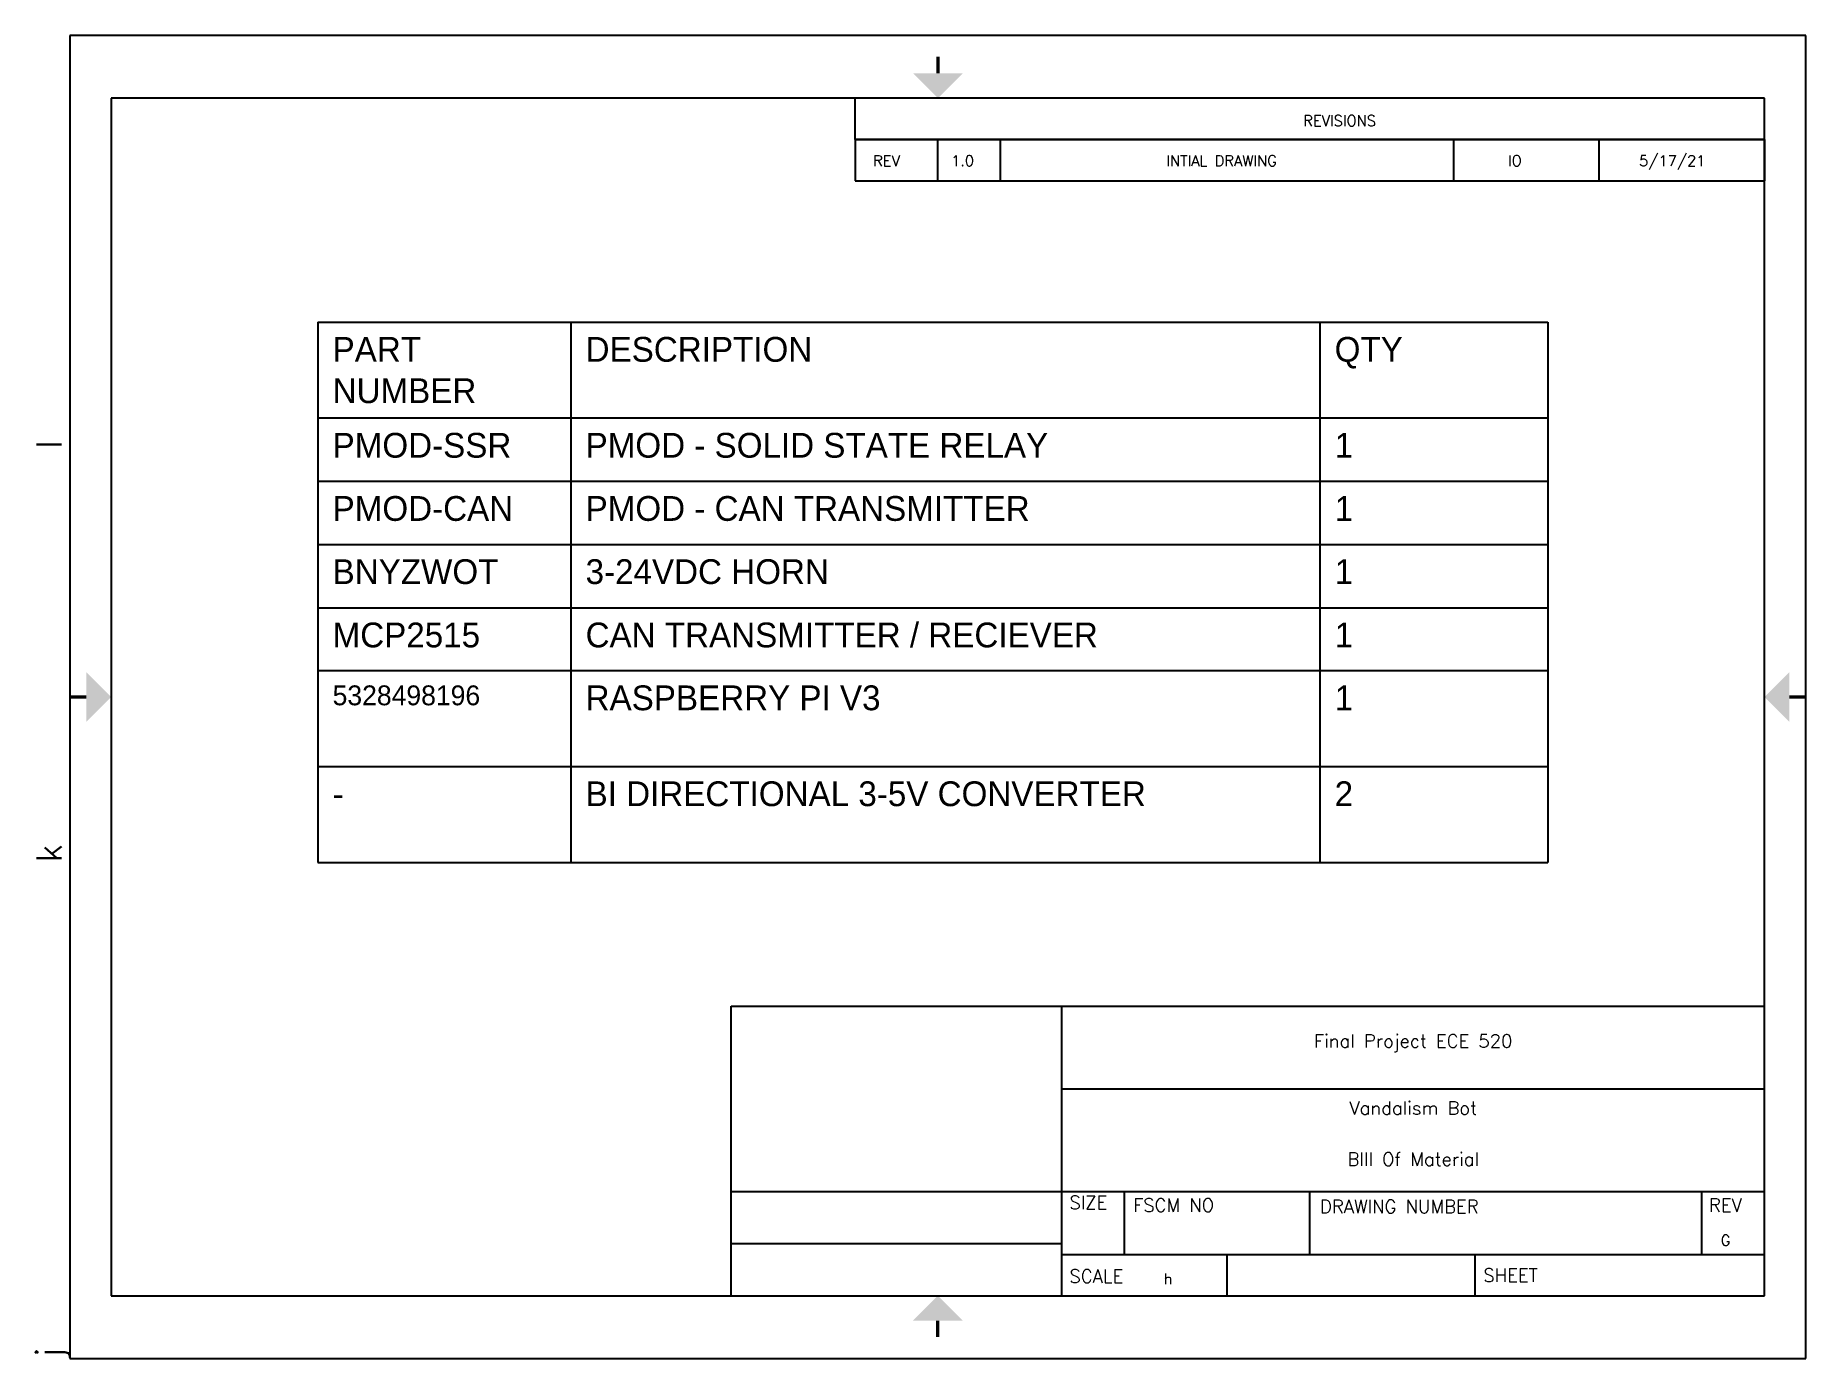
# Model space of a CAD drawing. Header units: inches. Extents: x -0.2 to 10.5, y 0 to 8.
import ezdxf
from ezdxf.enums import TextEntityAlignment as Align

# ---------------------------------------------------------------- set-up
doc = ezdxf.new("R2010")
doc.units = ezdxf.units.IN
doc.header["$LTSCALE"] = 0.75
doc.header["$MEASUREMENT"] = 0
for name, color, linetype in [('BLK_14AWG', 7, 'Continuous'), ('TB_LABELS', 1, 'Continuous'), ('Title Block', 7, 'Continuous'), ('Viewport', 7, 'Continuous')]:
    doc.layers.add(name, color=color, linetype=linetype)
doc.styles.add('Roman', font='romans')
doc.styles.add('WD', font='romans.shx')

# ---------------------------------------------------------------- blocks, each defined once
blk = doc.blocks.new('ANSI_border_A(L)')
for p, q in [((4.75, 7.37), (4.75, 7.62)), ((10.25, 7.37), (4.75, 7.37))]:
    blk.add_line(p, q)
at = {"layer": 'Title Block'}
for p, q in [((0, 8), (0, 0)), ((10.5, 8), (0, 8)), ((10.5, 0), (10.5, 8)), ((0.25, 7.62), (0.25, 0.38)), ((10.25, 7.62), (0.25, 7.62)), ((10.25, 0.38), (10.25, 7.62)), ((0.25, 0.38), (10.25, 0.38)), ((0, 0), (10.5, 0))]:
    blk.add_line(p, q, dxfattribs=at)
at = {"layer": 'Title Block', "const_width": 0.02}
for points in [[(5.251, 7.871), (5.251, 7.771)], [(0, 4), (0.1, 4)], [(10.5, 4), (10.4, 4)], [(5.25, 0.13), (5.25, 0.23)]]:
    blk.add_lwpolyline(points, dxfattribs=at)
at = {"layer": 'Title Block'}
for points in [[(5.101, 7.771), (5.401, 7.771), (5.251, 7.621)], [(0.1, 3.85), (0.1, 4.15), (0.25, 4)], [(10.4, 3.85), (10.4, 4.15), (10.25, 4)], [(5.1, 0.23), (5.4, 0.23), (5.25, 0.38)]]:
    blk.add_solid(points, dxfattribs=at)
at = {"layer": 'Title Block', "style": 'Roman'}
blk.add_text('REVISIONS', height=0.065, dxfattribs=at).set_placement((7.46, 7.452))
blk = doc.blocks.new('ANSI_REVblock_A')
blk.add_line((0, 0), (0, -0.25))
at = {"layer": 'Title Block'}
for p, q in [((-5.5, 0), (0, 0)), ((-5.5, 0), (-5.5, -0.25)), ((-5, -0.25), (-5, 0)), ((-4.62, -0.25), (-4.62, 0)), ((-1.88, -0.25), (-1.88, 0)), ((-1, -0.25), (-1, 0)), ((-5.5, -0.25), (0, -0.25))]:
    blk.add_line(p, q, dxfattribs=at)
at = {"style": 'WD'}
for tag, p in [('ZONE', (-5.391, -0.16)), ('REV', (-4.92, -0.16)), ('DESCRIPTION', (-3.618, -0.16)), ('DATE', (-1.552, -0.16)), ('APPROVED', (-0.759, -0.16))]:
    blk.add_attdef(tag, p, '', height=0.065, dxfattribs=at)
at = {"style": 'WD', "flags": 1}
blk.add_attdef('WD_TB', (-4.505, -0.154), '', height=0.03, dxfattribs=at)
blk = doc.blocks.new('ANSI_tblock_desc_A(L)')
for p, q in [((0, 0), (0, 1.75)), ((-6.25, 0), (0, 0))]:
    blk.add_line(p, q)
at = {"layer": 'Title Block'}
for p, q in [((-6.25, 1.75), (0, 1.75)), ((-6.25, 0), (-6.25, 1.75)), ((-4.25, 0), (-4.25, 1.75)), ((-4.25, 1.25), (0, 1.25)), ((-6.25, 0.63), (0, 0.63)), ((-3.87, 0.25), (-3.87, 0.63)), ((-2.75, 0.25), (-2.75, 0.63)), ((-0.38, 0.25), (-0.38, 0.63)), ((-6.25, 0.315), (-4.25, 0.315)), ((-4.25, 0.25), (0, 0.25)), ((-3.25, 0), (-3.25, 0.25)), ((-1.75, 0), (-1.75, 0.25))]:
    blk.add_line(p, q, dxfattribs=at)
at = {"color": 0, "style": 'Roman', "flags": 8}
for tag, p in [('FNAME', (-10.3, 5.12)), ('REVDATE', (-10.3, 2.62)), ('USER', (-10.3, -0.38))]:
    blk.add_attdef(tag, p, '', height=0.15, rotation=90, dxfattribs=at)
at = {"style": 'WD'}
for tag, p in [('PROJDESC', (-2.125, 1.5)), ('TITLE1', (-2.125, 1.095)), ('TITLE2', (-2.125, 0.785))]:
    blk.add_attdef(tag, text='', height=0.08, dxfattribs=at).set_placement(p, align=Align.CENTER)
for tag, p in [('SIZE', (-4.162, 0.32)), ('FSCM_NO', (-3.4, 0.337)), ('DWG_NO', (-1.659, 0.337)), ('REV', (-0.265, 0.303)), ('SCALE', (-3.634, 0.069)), ('SHEET', (-0.883, 0.092))]:
    blk.add_attdef(tag, p, '', height=0.065, dxfattribs=at)
at = {"style": 'WD', "flags": 1}
blk.add_attdef('WD_TB', (-5.57, 0.177), '', height=0.086, dxfattribs=at)
at = {"layer": 'TB_LABELS', "style": 'WD'}
for s, p in [('SIZE', (-4.204, 0.604)), ('FSCM NO', (-3.819, 0.588)), ('DRAWING NUMBER', (-2.689, 0.579)), ('REV', (-0.336, 0.588)), ('SCALE', (-4.204, 0.158)), ('SHEET', (-1.701, 0.164))]:
    blk.add_text(s, height=0.08, dxfattribs=at).set_placement(p, align=Align.TOP_LEFT)
blk = doc.blocks.new('*T32')
at = {"layer": 'BLK_14AWG', "color": 0, "linetype": 'ByBlock', "lineweight": -2, "transparency": 16777216}
for p, q in [((0, 0), (7.44, 0)), ((0, 0), (0, -3.267)), ((1.53, 0), (1.53, -3.267)), ((6.06, 0), (6.06, -3.267)), ((7.44, 0), (7.44, -3.267)), ((0, -0.58), (7.44, -0.58)), ((0, -0.962), (7.44, -0.962)), ((0, -1.344), (7.44, -1.344)), ((0, -1.727), (7.44, -1.727)), ((0, -2.107), (7.44, -2.107)), ((0, -2.687), (7.44, -2.687)), ((0, -3.267), (7.44, -3.267))]:
    blk.add_line(p, q, dxfattribs=at)
at = {"layer": 'BLK_14AWG', "color": 0, "transparency": 16777216, "attachment_point": 1}
for s, insert, char_height, width in [('PART NUMBER', (0.09, -0.09), 0.15, 1.35), ('DESCRIPTION', (1.62, -0.09), 0.15, 4.35), ('QTY', (6.15, -0.09), 0.15, 1.2), ('PMOD-SSR', (0.09, -0.67), 0.15, 1.35), ('PMOD - SOLID STATE RELAY', (1.62, -0.67), 0.15, 4.35), ('1', (6.15, -0.67), 0.15, 1.2), ('PMOD-CAN', (0.09, -1.052), 0.15, 1.35), ('PMOD - CAN TRANSMITTER', (1.62, -1.052), 0.15, 4.35), ('1', (6.15, -1.052), 0.15, 1.2), ('BNYZWOT', (0.09, -1.434), 0.15, 1.35), ('3-24VDC HORN', (1.62, -1.434), 0.15, 4.35), ('1', (6.15, -1.434), 0.15, 1.2), ('MCP2515', (0.09, -1.817), 0.15, 1.35), ('CAN TRANSMITTER / RECIEVER', (1.62, -1.817), 0.15, 4.35), ('1', (6.15, -1.817), 0.15, 1.2), ('5328498196', (0.09, -2.197), 0.12, 1.35), ('RASPBERRY PI V3', (1.62, -2.197), 0.15, 4.35), ('1', (6.15, -2.197), 0.15, 1.2), ('BI DIRECTIONAL 3-5V CONVERTER', (1.62, -2.777), 0.15, 4.35), ('2', (6.15, -2.777), 0.15, 1.2), ('-', (0.09, -2.777), 0.15, 1.35)]:
    blk.add_mtext(s, dxfattribs=dict(at, insert=insert, char_height=char_height, width=width))

msp = doc.modelspace()

# ---------------------------------------------------------------- block references
msp.add_blockref('ANSI_REVblock_A', (10.25, 7.37)).add_auto_attribs({'ZONE': 'REV', 'REV': '1.0', 'DESCRIPTION': 'INTIAL DRAWING', 'DATE': 'IO', 'APPROVED': '5/17/21'})
msp.add_blockref('*T32', (1.5, 6.267))
ref = msp.add_blockref('ANSI_tblock_desc_A(L)', (10.25, 0.38))
ref.add_attrib('PROJDESC', 'Final Project ECE 520', dxfattribs={"height": 0.08, "style": 'WD'}).set_placement((8.125, 1.88), align=Align.CENTER)
ref.add_attrib('TITLE1', 'Vandalism Bot', dxfattribs={"height": 0.08, "style": 'WD'}).set_placement((8.125, 1.475), align=Align.CENTER)
ref.add_attrib('TITLE2', 'BIll Of Material', dxfattribs={"height": 0.08, "style": 'WD'}).set_placement((8.125, 1.165), align=Align.CENTER)
ref.add_attrib('REV', 'G', (9.985, 0.683), dxfattribs={"height": 0.065, "style": 'WD'})
ref.add_attrib('SCALE', 'h', (6.616, 0.449), dxfattribs={"height": 0.065, "style": 'WD'})
ref.add_attrib('FNAME', 'l', (-0.05, 5.5), dxfattribs={"color": 0, "height": 0.15, "rotation": 90, "style": 'Roman', "flags": 8})
ref.add_attrib('REVDATE', 'k', (-0.05, 3), dxfattribs={"color": 0, "height": 0.15, "rotation": 90, "style": 'Roman', "flags": 8})
ref.add_attrib('USER', 'j', (-0.05, 0), dxfattribs={"color": 0, "height": 0.15, "rotation": 90, "style": 'Roman', "flags": 8})
at = {"layer": 'Viewport'}
msp.add_blockref('ANSI_border_A(L)', (0, 0), dxfattribs=at)

doc.saveas('drawing.dxf')
